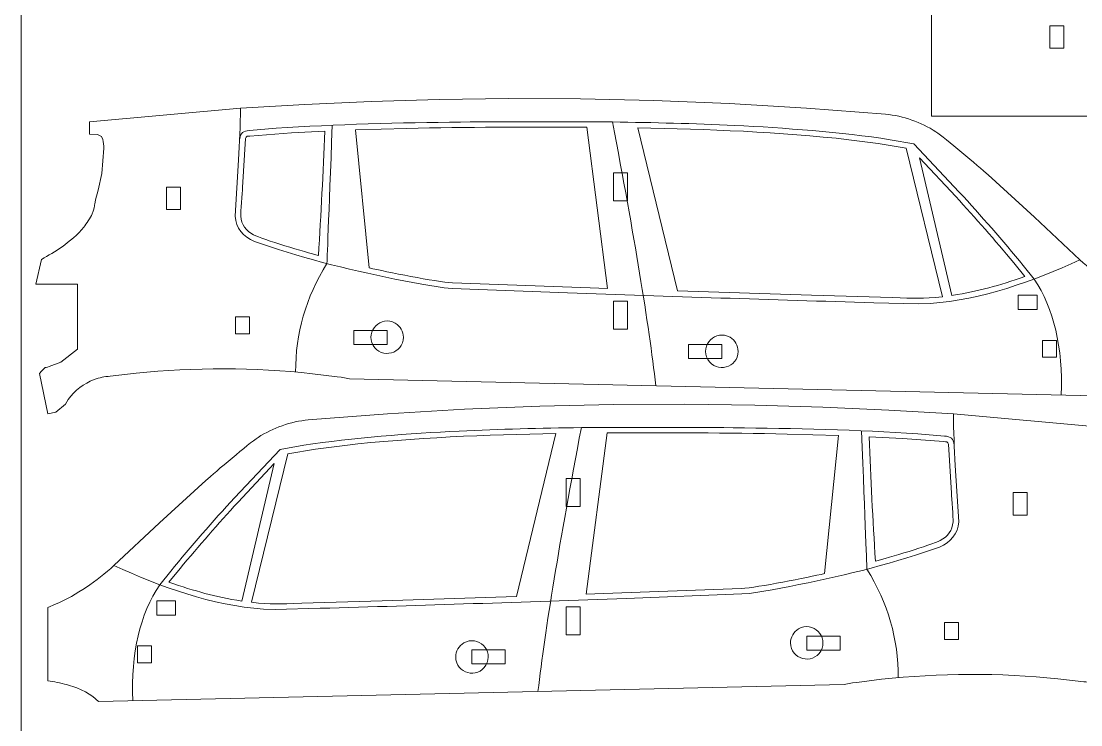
# Model space of a CAD drawing. Header units: centimetres. Extents: x -115 to 36, y 62 to 130.
# Drawn here: x -37.98 to -13.85, y 94.48 to 110.5 of the extents above; entities that cross this region are included whole.
import ezdxf

# ---------------------------------------------------------------- set-up
doc = ezdxf.new("R2010")
doc.units = ezdxf.units.CM
doc.header["$MEASUREMENT"] = 0
doc.layers.add('Camada 1', color=7, linetype='Continuous')

msp = doc.modelspace()

# ---------------------------------------------------------------- linework, layer by layer
at = {"layer": 'Camada 1', "lineweight": 9}
for points, knots in [([(-37.98462, 128.74245), (-37.98462, 129.60011), (-37.42239, 130.30186), (-36.7352, 130.30186), (-36.7352, 130.30186), (-36.7352, 130.30186), (-3.00048, 130.30186), (-3.00048, 130.30186), (-3.00048, 130.30186), (-2.31329, 130.30186), (-1.75102, 129.60011), (-1.75102, 128.74245), (-1.75102, 128.74245), (-1.75102, 128.74245), (-1.75102, 63.24875), (-1.75102, 63.24875), (-1.75102, 63.24875), (-1.75102, 62.39104), (-2.31329, 61.68936), (-3.00048, 61.68936), (-3.00048, 61.68936), (-3.00048, 61.68936), (-36.7352, 61.68936), (-36.7352, 61.68936), (-36.7352, 61.68936), (-37.42239, 61.68936), (-37.98462, 62.39104), (-37.98462, 63.24875), (-37.98462, 63.24875), (-37.98462, 63.24875), (-37.98462, 128.74245), (-37.98462, 128.74245)], [0, 0, 0, 0, 0.11111111, 0.11111111, 0.11111111, 0.11111111, 0.22222222, 0.22222222, 0.22222222, 0.22222222, 0.33333333, 0.33333333, 0.33333333, 0.33333333, 0.44444444, 0.44444444, 0.44444444, 0.44444444, 0.55555556, 0.55555556, 0.55555556, 0.55555556, 0.66666667, 0.66666667, 0.66666667, 0.66666667, 0.77777778, 0.77777778, 0.77777778, 0.77777778, 1, 1, 1, 1]), ([(-5.82989, 115.54616), (-5.82989, 115.54616), (-5.82989, 108.33867), (-5.82989, 108.33867), (-5.82989, 108.33867), (-5.82989, 108.33867), (-17.25076, 108.33867), (-17.25076, 108.33867), (-17.25076, 108.33867), (-17.25076, 108.33867), (-17.25076, 115.54616), (-17.25076, 115.54616), (-17.25076, 115.54616), (-17.25076, 115.54616), (-5.82989, 115.54616), (-5.82989, 115.54616)], [0, 0, 0, 0, 0.2, 0.2, 0.2, 0.2, 0.4, 0.4, 0.4, 0.4, 0.6, 0.6, 0.6, 0.6, 1, 1, 1, 1]), ([(-14.23626, 109.88567), (-14.23626, 109.88567), (-14.23626, 110.39542), (-14.23626, 110.39542), (-14.23626, 110.39542), (-14.23626, 110.39542), (-14.55486, 110.39542), (-14.55486, 110.39542), (-14.55486, 110.39542), (-14.55486, 110.39542), (-14.55486, 109.88567), (-14.55486, 109.88567), (-14.55486, 109.88567), (-14.55486, 109.88567), (-14.23626, 109.88567), (-14.23626, 109.88567)], [0, 0, 0, 0, 0.2, 0.2, 0.2, 0.2, 0.4, 0.4, 0.4, 0.4, 0.6, 0.6, 0.6, 0.6, 1, 1, 1, 1]), ([(-31.52274, 108.60974), (-31.52274, 108.60974), (-30.01406, 108.67757), (-30.01406, 108.67757), (-30.01406, 108.67757), (-30.01406, 108.67757), (-28.46536, 108.72227), (-28.46536, 108.72227), (-28.46536, 108.72227), (-28.46536, 108.72227), (-26.87603, 108.74172), (-26.87603, 108.74172), (-26.87603, 108.74172), (-26.87603, 108.74172), (-25.24539, 108.73377), (-25.24539, 108.73377), (-25.24539, 108.73377), (-25.24539, 108.73377), (-23.57283, 108.69647), (-23.57283, 108.69647), (-23.57283, 108.69647), (-23.57283, 108.69647), (-21.85778, 108.62759), (-21.85778, 108.62759), (-21.85778, 108.62759), (-21.85778, 108.62759), (-20.0995, 108.52508), (-20.0995, 108.52508), (-20.0995, 108.52508), (-20.0995, 108.52508), (-18.29746, 108.38688), (-18.29746, 108.38688), (-18.29746, 108.38688), (-17.89668, 108.34509), (-17.49063, 108.20545), (-17.15199, 107.98543), (-17.15199, 107.98543), (-16.93873, 107.84687), (-16.18489, 107.2005), (-15.95996, 107.00269), (-15.95996, 107.00269), (-15.95996, 107.00269), (-14.90605, 106.04253), (-14.90605, 106.04253), (-14.90605, 106.04253), (-14.90605, 106.04253), (-13.87108, 105.07023), (-13.87108, 105.07023), (-13.87108, 105.07023), (-13.47442, 104.70845), (-13.03396, 104.40476), (-12.54186, 104.18746), (-12.54186, 104.18746), (-12.54186, 104.18746), (-12.36294, 104.11303), (-12.36294, 104.11303), (-12.36294, 104.11303), (-12.36294, 104.11303), (-12.36294, 102.44631), (-12.36294, 102.44631), (-12.36294, 102.44631), (-12.49818, 102.42437), (-12.66042, 102.39402), (-12.79048, 102.35776), (-12.79048, 102.35776), (-12.79048, 102.35776), (-13.02492, 102.28155), (-13.02492, 102.28155), (-13.02492, 102.28155), (-13.02492, 102.28155), (-13.22503, 102.19182), (-13.22503, 102.19182), (-13.22503, 102.19182), (-13.22503, 102.19182), (-13.39076, 102.08859), (-13.39076, 102.08859), (-13.39076, 102.08859), (-13.39076, 102.08859), (-13.52211, 101.97192), (-13.52211, 101.97192), (-13.52211, 101.97192), (-13.52211, 101.97192), (-30.50443, 102.36199), (-30.50443, 102.36199), (-30.50443, 102.36199), (-30.50443, 102.36199), (-30.69329, 102.39624), (-30.69329, 102.39624), (-30.69329, 102.39624), (-30.69329, 102.39624), (-30.79039, 102.40609), (-30.79039, 102.40609), (-30.79039, 102.40609), (-30.79039, 102.40609), (-31.3502, 102.47786), (-31.3502, 102.47786), (-31.3502, 102.47786), (-32.66557, 102.62553), (-34.05273, 102.62387), (-35.36931, 102.49097), (-35.36931, 102.49097), (-35.36931, 102.49097), (-35.9578, 102.42297), (-35.9578, 102.42297), (-35.9578, 102.42297), (-36.09349, 102.40741), (-36.19273, 102.39367), (-36.32423, 102.34414), (-36.32423, 102.34414), (-36.55495, 102.25725), (-36.76867, 102.09251), (-36.9114, 101.89148), (-36.9114, 101.89148), (-36.9114, 101.89148), (-36.97885, 101.7858), (-36.97885, 101.7858), (-36.97885, 101.7858), (-36.97885, 101.7858), (-37.19444, 101.60396), (-37.19444, 101.60396), (-37.19444, 101.60396), (-37.19444, 101.60396), (-37.37548, 101.56582), (-37.37548, 101.56582), (-37.37548, 101.56582), (-37.37548, 101.56582), (-37.5692, 102.48576), (-37.5692, 102.48576), (-37.5692, 102.48576), (-37.40778, 102.65152), (-37.48477, 102.59613), (-37.34647, 102.64181), (-37.34647, 102.64181), (-37.34647, 102.64181), (-37.07925, 102.74216), (-37.07925, 102.74216), (-37.07925, 102.74216), (-37.07925, 102.74216), (-36.6995, 103.03945), (-36.6995, 103.03945), (-36.6995, 103.03945), (-36.6995, 103.03945), (-36.6995, 104.51299), (-36.6995, 104.51299), (-36.6995, 104.51299), (-36.6995, 104.51299), (-37.65213, 104.51299), (-37.65213, 104.51299), (-37.65213, 104.51299), (-37.65213, 104.51299), (-37.52315, 105.08055), (-37.52315, 105.08055), (-37.52315, 105.08055), (-37.36587, 105.17037), (-37.20292, 105.26167), (-37.05417, 105.3665), (-37.05417, 105.3665), (-36.89274, 105.48027), (-36.68381, 105.65794), (-36.55973, 105.81163), (-36.55973, 105.81163), (-36.49705, 105.88926), (-36.40874, 106.02756), (-36.36943, 106.1192), (-36.36943, 106.1192), (-36.29832, 106.30457), (-36.32332, 106.2809), (-36.29065, 106.43539), (-36.29065, 106.43539), (-36.29065, 106.43539), (-36.23149, 106.65943), (-36.23149, 106.65943), (-36.23149, 106.65943), (-36.23149, 106.65943), (-36.15114, 107.03923), (-36.15114, 107.03923), (-36.15114, 107.03923), (-36.15114, 107.03923), (-36.10454, 107.61393), (-36.10454, 107.61393), (-36.10454, 107.61393), (-36.10394, 107.66338), (-36.1107, 107.76477), (-36.12572, 107.81163), (-36.12572, 107.81163), (-36.12572, 107.81163), (-36.15537, 107.87637), (-36.15537, 107.87637), (-36.15537, 107.87637), (-36.15537, 107.87637), (-36.24333, 107.92073), (-36.24333, 107.92073), (-36.24333, 107.92073), (-36.24333, 107.92073), (-36.42568, 107.93033), (-36.42568, 107.93033), (-36.42568, 107.93033), (-36.42568, 107.93033), (-36.42568, 108.21231), (-36.42568, 108.21231), (-36.42568, 108.21231), (-36.42568, 108.21231), (-32.99202, 108.52085), (-32.99202, 108.52085), (-32.99202, 108.52085), (-32.99202, 108.52085), (-31.52274, 108.60974), (-31.52274, 108.60974)], [0, 0, 0, 0, 0.01886792, 0.01886792, 0.01886792, 0.01886792, 0.03773585, 0.03773585, 0.03773585, 0.03773585, 0.05660377, 0.05660377, 0.05660377, 0.05660377, 0.0754717, 0.0754717, 0.0754717, 0.0754717, 0.09433962, 0.09433962, 0.09433962, 0.09433962, 0.11320755, 0.11320755, 0.11320755, 0.11320755, 0.13207547, 0.13207547, 0.13207547, 0.13207547, 0.1509434, 0.1509434, 0.1509434, 0.1509434, 0.16981132, 0.16981132, 0.16981132, 0.16981132, 0.18867925, 0.18867925, 0.18867925, 0.18867925, 0.20754717, 0.20754717, 0.20754717, 0.20754717, 0.22641509, 0.22641509, 0.22641509, 0.22641509, 0.24528302, 0.24528302, 0.24528302, 0.24528302, 0.26415094, 0.26415094, 0.26415094, 0.26415094, 0.28301887, 0.28301887, 0.28301887, 0.28301887, 0.30188679, 0.30188679, 0.30188679, 0.30188679, 0.32075472, 0.32075472, 0.32075472, 0.32075472, 0.33962264, 0.33962264, 0.33962264, 0.33962264, 0.35849057, 0.35849057, 0.35849057, 0.35849057, 0.37735849, 0.37735849, 0.37735849, 0.37735849, 0.39622642, 0.39622642, 0.39622642, 0.39622642, 0.41509434, 0.41509434, 0.41509434, 0.41509434, 0.43396226, 0.43396226, 0.43396226, 0.43396226, 0.45283019, 0.45283019, 0.45283019, 0.45283019, 0.47169811, 0.47169811, 0.47169811, 0.47169811, 0.49056604, 0.49056604, 0.49056604, 0.49056604, 0.50943396, 0.50943396, 0.50943396, 0.50943396, 0.52830189, 0.52830189, 0.52830189, 0.52830189, 0.54716981, 0.54716981, 0.54716981, 0.54716981, 0.56603774, 0.56603774, 0.56603774, 0.56603774, 0.58490566, 0.58490566, 0.58490566, 0.58490566, 0.60377358, 0.60377358, 0.60377358, 0.60377358, 0.62264151, 0.62264151, 0.62264151, 0.62264151, 0.64150943, 0.64150943, 0.64150943, 0.64150943, 0.66037736, 0.66037736, 0.66037736, 0.66037736, 0.67924528, 0.67924528, 0.67924528, 0.67924528, 0.69811321, 0.69811321, 0.69811321, 0.69811321, 0.71698113, 0.71698113, 0.71698113, 0.71698113, 0.73584906, 0.73584906, 0.73584906, 0.73584906, 0.75471698, 0.75471698, 0.75471698, 0.75471698, 0.77358491, 0.77358491, 0.77358491, 0.77358491, 0.79245283, 0.79245283, 0.79245283, 0.79245283, 0.81132075, 0.81132075, 0.81132075, 0.81132075, 0.83018868, 0.83018868, 0.83018868, 0.83018868, 0.8490566, 0.8490566, 0.8490566, 0.8490566, 0.86792453, 0.86792453, 0.86792453, 0.86792453, 0.88679245, 0.88679245, 0.88679245, 0.88679245, 0.90566038, 0.90566038, 0.90566038, 0.90566038, 0.9245283, 0.9245283, 0.9245283, 0.9245283, 0.94339623, 0.94339623, 0.94339623, 0.94339623, 0.96226415, 0.96226415, 0.96226415, 0.96226415, 1, 1, 1, 1]), ([(-32.94351, 106.71686), (-32.94351, 106.71686), (-32.87843, 107.83214), (-32.87843, 107.83214), (-32.87843, 107.83214), (-32.86516, 107.89285), (-32.82325, 107.88548), (-32.77364, 107.88927), (-32.77364, 107.88927), (-32.77364, 107.88927), (-31.82768, 107.96082), (-31.82768, 107.96082), (-31.82768, 107.96082), (-31.82768, 107.96082), (-31.06979, 108.00129), (-31.06979, 108.00129), (-31.06979, 108.00129), (-31.10562, 107.04989), (-31.1565, 106.11807), (-31.21408, 105.16787), (-31.21408, 105.16787), (-31.4974, 105.2458), (-32.47866, 105.52601), (-32.69211, 105.64096), (-32.69211, 105.64096), (-32.86244, 105.73269), (-32.969, 105.86699), (-32.98271, 106.06435), (-32.98271, 106.06435), (-32.98814, 106.1426), (-32.95121, 106.60392), (-32.94351, 106.71686)], [0, 0, 0, 0, 0.11111111, 0.11111111, 0.11111111, 0.11111111, 0.22222222, 0.22222222, 0.22222222, 0.22222222, 0.33333333, 0.33333333, 0.33333333, 0.33333333, 0.44444444, 0.44444444, 0.44444444, 0.44444444, 0.55555556, 0.55555556, 0.55555556, 0.55555556, 0.66666667, 0.66666667, 0.66666667, 0.66666667, 0.77777778, 0.77777778, 0.77777778, 0.77777778, 1, 1, 1, 1]), ([(-29.20381, 108.0635), (-27.81749, 108.0906), (-26.48653, 108.09496), (-25.10076, 108.08735), (-25.10076, 108.08735), (-25.10076, 108.08735), (-24.62945, 104.41636), (-24.62945, 104.41636), (-24.62945, 104.41636), (-24.62945, 104.41636), (-25.02219, 104.43045), (-25.02219, 104.43045), (-25.02219, 104.43045), (-25.02219, 104.43045), (-28.1638, 104.54805), (-28.1638, 104.54805), (-28.1638, 104.54805), (-28.53306, 104.5652), (-29.67823, 104.80253), (-30.05554, 104.88408), (-30.05554, 104.88408), (-30.05554, 104.88408), (-30.37237, 108.02979), (-30.37237, 108.02979), (-30.37237, 108.02979), (-30.37237, 108.02979), (-29.20381, 108.0635), (-29.20381, 108.0635)], [0, 0, 0, 0, 0.125, 0.125, 0.125, 0.125, 0.25, 0.25, 0.25, 0.25, 0.375, 0.375, 0.375, 0.375, 0.5, 0.5, 0.5, 0.5, 0.625, 0.625, 0.625, 0.625, 0.75, 0.75, 0.75, 0.75, 1, 1, 1, 1]), ([(-19.98228, 104.26294), (-19.98228, 104.26294), (-23.0367, 104.36084), (-23.0367, 104.36084), (-23.0367, 104.36084), (-23.0367, 104.36084), (-23.93804, 108.07542), (-23.93804, 108.07542), (-23.93804, 108.07542), (-22.36235, 108.04438), (-20.69351, 107.98554), (-19.12995, 107.80372), (-19.12995, 107.80372), (-19.12995, 107.80372), (-18.46243, 107.71758), (-18.46243, 107.71758), (-18.46243, 107.71758), (-18.46243, 107.71758), (-17.82983, 107.6157), (-17.82983, 107.6157), (-17.82983, 107.6157), (-17.82983, 107.6157), (-17.00022, 104.23101), (-17.00022, 104.23101), (-17.00022, 104.23101), (-17.47686, 104.17884), (-17.61073, 104.19561), (-18.14954, 104.2105), (-18.14954, 104.2105), (-18.14954, 104.2105), (-19.98228, 104.26294), (-19.98228, 104.26294)], [0, 0, 0, 0, 0.11111111, 0.11111111, 0.11111111, 0.11111111, 0.22222222, 0.22222222, 0.22222222, 0.22222222, 0.33333333, 0.33333333, 0.33333333, 0.33333333, 0.44444444, 0.44444444, 0.44444444, 0.44444444, 0.55555556, 0.55555556, 0.55555556, 0.55555556, 0.66666667, 0.66666667, 0.66666667, 0.66666667, 0.77777778, 0.77777778, 0.77777778, 0.77777778, 1, 1, 1, 1]), ([(-16.69743, 106.51312), (-16.24099, 106.01133), (-15.809, 105.52527), (-15.37646, 105.00164), (-15.37646, 105.00164), (-15.37646, 105.00164), (-15.12332, 104.69124), (-15.12332, 104.69124), (-15.12332, 104.69124), (-15.72944, 104.48066), (-16.14891, 104.36295), (-16.78476, 104.25943), (-16.78476, 104.25943), (-16.78476, 104.25943), (-17.521, 107.39069), (-17.521, 107.39069), (-17.521, 107.39069), (-17.521, 107.39069), (-16.69743, 106.51312), (-16.69743, 106.51312)], [0, 0, 0, 0, 0.16666667, 0.16666667, 0.16666667, 0.16666667, 0.33333333, 0.33333333, 0.33333333, 0.33333333, 0.5, 0.5, 0.5, 0.5, 0.66666667, 0.66666667, 0.66666667, 0.66666667, 1, 1, 1, 1]), ([(-24.49223, 107.05284), (-24.49223, 107.05284), (-24.17363, 107.05284), (-24.17363, 107.05284), (-24.17363, 107.05284), (-24.17363, 107.05284), (-24.17363, 106.41564), (-24.17363, 106.41564), (-24.17363, 106.41564), (-24.17363, 106.41564), (-24.49223, 106.41564), (-24.49223, 106.41564), (-24.49223, 106.41564), (-24.49223, 106.41564), (-24.49223, 107.05284), (-24.49223, 107.05284)], [0, 0, 0, 0, 0.2, 0.2, 0.2, 0.2, 0.4, 0.4, 0.4, 0.4, 0.6, 0.6, 0.6, 0.6, 1, 1, 1, 1]), ([(-34.67311, 106.72798), (-34.67311, 106.72798), (-34.35451, 106.72798), (-34.35451, 106.72798), (-34.35451, 106.72798), (-34.35451, 106.72798), (-34.35451, 106.21824), (-34.35451, 106.21824), (-34.35451, 106.21824), (-34.35451, 106.21824), (-34.67311, 106.21824), (-34.67311, 106.21824), (-34.67311, 106.21824), (-34.67311, 106.21824), (-34.67311, 106.72798), (-34.67311, 106.72798)], [0, 0, 0, 0, 0.2, 0.2, 0.2, 0.2, 0.4, 0.4, 0.4, 0.4, 0.6, 0.6, 0.6, 0.6, 1, 1, 1, 1]), ([(-15.27552, 104.26358), (-15.27552, 104.26358), (-15.27552, 103.94248), (-15.27552, 103.94248), (-15.27552, 103.94248), (-15.27552, 103.94248), (-14.8457, 103.94248), (-14.8457, 103.94248), (-14.8457, 103.94248), (-14.8457, 103.94248), (-14.8457, 104.26358), (-14.8457, 104.26358), (-14.8457, 104.26358), (-14.8457, 104.26358), (-15.27552, 104.26358), (-15.27552, 104.26358)], [0, 0, 0, 0, 0.2, 0.2, 0.2, 0.2, 0.4, 0.4, 0.4, 0.4, 0.6, 0.6, 0.6, 0.6, 1, 1, 1, 1]), ([(-24.17363, 104.12817), (-24.17363, 104.12817), (-24.49223, 104.12817), (-24.49223, 104.12817), (-24.49223, 104.12817), (-24.49223, 104.12817), (-24.49223, 103.49096), (-24.49223, 103.49096), (-24.49223, 103.49096), (-24.49223, 103.49096), (-24.17363, 103.49096), (-24.17363, 103.49096), (-24.17363, 103.49096), (-24.17363, 103.49096), (-24.17363, 104.12817), (-24.17363, 104.12817)], [0, 0, 0, 0, 0.2, 0.2, 0.2, 0.2, 0.4, 0.4, 0.4, 0.4, 0.6, 0.6, 0.6, 0.6, 1, 1, 1, 1]), ([(-33.10526, 103.76952), (-33.10526, 103.76952), (-33.10526, 103.38719), (-33.10526, 103.38719), (-33.10526, 103.38719), (-33.10526, 103.38719), (-32.78666, 103.38719), (-32.78666, 103.38719), (-32.78666, 103.38719), (-32.78666, 103.38719), (-32.78666, 103.76952), (-32.78666, 103.76952), (-32.78666, 103.76952), (-32.78666, 103.76952), (-33.10526, 103.76952), (-33.10526, 103.76952)], [0, 0, 0, 0, 0.2, 0.2, 0.2, 0.2, 0.4, 0.4, 0.4, 0.4, 0.6, 0.6, 0.6, 0.6, 1, 1, 1, 1]), ([(-30.4078, 103.46119), (-30.4078, 103.46119), (-30.4078, 103.14259), (-30.4078, 103.14259), (-30.4078, 103.14259), (-30.4078, 103.14259), (-29.64906, 103.14259), (-29.64906, 103.14259), (-29.64906, 103.14259), (-29.64906, 103.14259), (-29.64906, 103.46119), (-29.64906, 103.46119), (-29.64906, 103.46119), (-29.64906, 103.46119), (-30.4078, 103.46119), (-30.4078, 103.46119)], [0, 0, 0, 0, 0.2, 0.2, 0.2, 0.2, 0.4, 0.4, 0.4, 0.4, 0.6, 0.6, 0.6, 0.6, 1, 1, 1, 1]), ([(-22.78297, 103.14568), (-22.78297, 103.14568), (-22.78297, 102.82703), (-22.78297, 102.82703), (-22.78297, 102.82703), (-22.78297, 102.82703), (-22.02422, 102.82703), (-22.02422, 102.82703), (-22.02422, 102.82703), (-22.02422, 102.82703), (-22.02422, 103.14568), (-22.02422, 103.14568), (-22.02422, 103.14568), (-22.02422, 103.14568), (-22.78297, 103.14568), (-22.78297, 103.14568)], [0, 0, 0, 0, 0.2, 0.2, 0.2, 0.2, 0.4, 0.4, 0.4, 0.4, 0.6, 0.6, 0.6, 0.6, 1, 1, 1, 1]), ([(-14.40476, 103.23698), (-14.40476, 103.23698), (-14.72336, 103.23698), (-14.72336, 103.23698), (-14.72336, 103.23698), (-14.72336, 103.23698), (-14.72336, 102.85465), (-14.72336, 102.85465), (-14.72336, 102.85465), (-14.72336, 102.85465), (-14.40476, 102.85465), (-14.40476, 102.85465), (-14.40476, 102.85465), (-14.40476, 102.85465), (-14.40476, 103.23698), (-14.40476, 103.23698)], [0, 0, 0, 0, 0.2, 0.2, 0.2, 0.2, 0.4, 0.4, 0.4, 0.4, 0.6, 0.6, 0.6, 0.6, 1, 1, 1, 1]), ([(-18.2194, 101.65075), (-18.2194, 101.65075), (-19.72808, 101.71858), (-19.72808, 101.71858), (-19.72808, 101.71858), (-19.72808, 101.71858), (-21.27678, 101.76328), (-21.27678, 101.76328), (-21.27678, 101.76328), (-21.27678, 101.76328), (-22.86611, 101.78273), (-22.86611, 101.78273), (-22.86611, 101.78273), (-22.86611, 101.78273), (-24.49675, 101.77478), (-24.49675, 101.77478), (-24.49675, 101.77478), (-24.49675, 101.77478), (-26.16931, 101.73748), (-26.16931, 101.73748), (-26.16931, 101.73748), (-26.16931, 101.73748), (-27.88436, 101.6686), (-27.88436, 101.6686), (-27.88436, 101.6686), (-27.88436, 101.6686), (-29.64264, 101.56609), (-29.64264, 101.56609), (-29.64264, 101.56609), (-29.64264, 101.56609), (-31.44468, 101.42789), (-31.44468, 101.42789), (-31.44468, 101.42789), (-31.84546, 101.3861), (-32.25151, 101.24646), (-32.59015, 101.02644), (-32.59015, 101.02644), (-32.80341, 100.88788), (-33.55725, 100.24151), (-33.78218, 100.0437), (-33.78218, 100.0437), (-33.78218, 100.0437), (-34.83609, 99.08354), (-34.83609, 99.08354), (-34.83609, 99.08354), (-34.83609, 99.08354), (-35.87106, 98.11124), (-35.87106, 98.11124), (-35.87106, 98.11124), (-36.26772, 97.74946), (-36.70818, 97.44577), (-37.20028, 97.22847), (-37.20028, 97.22847), (-37.20028, 97.22847), (-37.3792, 97.15404), (-37.3792, 97.15404), (-37.3792, 97.15404), (-37.3792, 97.15404), (-37.3792, 95.48732), (-37.3792, 95.48732), (-37.3792, 95.48732), (-37.24396, 95.46538), (-37.08172, 95.43503), (-36.95166, 95.39877), (-36.95166, 95.39877), (-36.95166, 95.39877), (-36.71722, 95.32256), (-36.71722, 95.32256), (-36.71722, 95.32256), (-36.71722, 95.32256), (-36.51711, 95.23283), (-36.51711, 95.23283), (-36.51711, 95.23283), (-36.51711, 95.23283), (-36.35138, 95.1296), (-36.35138, 95.1296), (-36.35138, 95.1296), (-36.35138, 95.1296), (-36.22003, 95.01293), (-36.22003, 95.01293), (-36.22003, 95.01293), (-36.22003, 95.01293), (-19.23771, 95.403), (-19.23771, 95.403), (-19.23771, 95.403), (-19.23771, 95.403), (-19.04885, 95.43725), (-19.04885, 95.43725), (-19.04885, 95.43725), (-19.04885, 95.43725), (-18.95175, 95.4471), (-18.95175, 95.4471), (-18.95175, 95.4471), (-18.95175, 95.4471), (-18.39194, 95.51887), (-18.39194, 95.51887), (-18.39194, 95.51887), (-17.07657, 95.66654), (-15.68941, 95.66488), (-14.37283, 95.53198), (-14.37283, 95.53198), (-14.37283, 95.53198), (-13.78434, 95.46398), (-13.78434, 95.46398), (-13.78434, 95.46398), (-13.64865, 95.44842), (-13.54941, 95.43468), (-13.41791, 95.38515), (-13.41791, 95.38515), (-13.18719, 95.29826), (-12.97347, 95.13352), (-12.83074, 94.93249), (-12.83074, 94.93249), (-12.83074, 94.93249), (-12.76329, 94.82681), (-12.76329, 94.82681), (-12.76329, 94.82681), (-12.76329, 94.82681), (-12.5477, 94.64497), (-12.5477, 94.64497), (-12.5477, 94.64497), (-12.5477, 94.64497), (-12.36666, 94.60683), (-12.36666, 94.60683), (-12.36666, 94.60683), (-12.36666, 94.60683), (-12.17294, 95.52677), (-12.17294, 95.52677), (-12.17294, 95.52677), (-12.33436, 95.69253), (-12.25737, 95.63714), (-12.39567, 95.68282), (-12.39567, 95.68282), (-12.39567, 95.68282), (-12.66289, 95.78317), (-12.66289, 95.78317), (-12.66289, 95.78317), (-12.66289, 95.78317), (-13.04264, 96.08046), (-13.04264, 96.08046), (-13.04264, 96.08046), (-13.04264, 96.08046), (-13.04264, 97.554), (-13.04264, 97.554), (-13.04264, 97.554), (-13.04264, 97.554), (-12.09001, 97.554), (-12.09001, 97.554), (-12.09001, 97.554), (-12.09001, 97.554), (-12.21899, 98.12156), (-12.21899, 98.12156), (-12.21899, 98.12156), (-12.37627, 98.21138), (-12.53922, 98.30268), (-12.68797, 98.40751), (-12.68797, 98.40751), (-12.8494, 98.52128), (-13.05833, 98.69895), (-13.18241, 98.85264), (-13.18241, 98.85264), (-13.24509, 98.93027), (-13.3334, 99.06857), (-13.37271, 99.16021), (-13.37271, 99.16021), (-13.44382, 99.34558), (-13.41882, 99.32191), (-13.45149, 99.4764), (-13.45149, 99.4764), (-13.45149, 99.4764), (-13.51065, 99.70044), (-13.51065, 99.70044), (-13.51065, 99.70044), (-13.51065, 99.70044), (-13.591, 100.08024), (-13.591, 100.08024), (-13.591, 100.08024), (-13.591, 100.08024), (-13.6376, 100.65494), (-13.6376, 100.65494), (-13.6376, 100.65494), (-13.6382, 100.70439), (-13.63144, 100.80578), (-13.61642, 100.85264), (-13.61642, 100.85264), (-13.61642, 100.85264), (-13.58677, 100.91738), (-13.58677, 100.91738), (-13.58677, 100.91738), (-13.58677, 100.91738), (-13.49881, 100.96174), (-13.49881, 100.96174), (-13.49881, 100.96174), (-13.49881, 100.96174), (-13.31646, 100.97134), (-13.31646, 100.97134), (-13.31646, 100.97134), (-13.31646, 100.97134), (-13.31646, 101.25332), (-13.31646, 101.25332), (-13.31646, 101.25332), (-13.31646, 101.25332), (-16.75012, 101.56186), (-16.75012, 101.56186), (-16.75012, 101.56186), (-16.75012, 101.56186), (-18.2194, 101.65075), (-18.2194, 101.65075)], [0, 0, 0, 0, 0.01886792, 0.01886792, 0.01886792, 0.01886792, 0.03773585, 0.03773585, 0.03773585, 0.03773585, 0.05660377, 0.05660377, 0.05660377, 0.05660377, 0.0754717, 0.0754717, 0.0754717, 0.0754717, 0.09433962, 0.09433962, 0.09433962, 0.09433962, 0.11320755, 0.11320755, 0.11320755, 0.11320755, 0.13207547, 0.13207547, 0.13207547, 0.13207547, 0.1509434, 0.1509434, 0.1509434, 0.1509434, 0.16981132, 0.16981132, 0.16981132, 0.16981132, 0.18867925, 0.18867925, 0.18867925, 0.18867925, 0.20754717, 0.20754717, 0.20754717, 0.20754717, 0.22641509, 0.22641509, 0.22641509, 0.22641509, 0.24528302, 0.24528302, 0.24528302, 0.24528302, 0.26415094, 0.26415094, 0.26415094, 0.26415094, 0.28301887, 0.28301887, 0.28301887, 0.28301887, 0.30188679, 0.30188679, 0.30188679, 0.30188679, 0.32075472, 0.32075472, 0.32075472, 0.32075472, 0.33962264, 0.33962264, 0.33962264, 0.33962264, 0.35849057, 0.35849057, 0.35849057, 0.35849057, 0.37735849, 0.37735849, 0.37735849, 0.37735849, 0.39622642, 0.39622642, 0.39622642, 0.39622642, 0.41509434, 0.41509434, 0.41509434, 0.41509434, 0.43396226, 0.43396226, 0.43396226, 0.43396226, 0.45283019, 0.45283019, 0.45283019, 0.45283019, 0.47169811, 0.47169811, 0.47169811, 0.47169811, 0.49056604, 0.49056604, 0.49056604, 0.49056604, 0.50943396, 0.50943396, 0.50943396, 0.50943396, 0.52830189, 0.52830189, 0.52830189, 0.52830189, 0.54716981, 0.54716981, 0.54716981, 0.54716981, 0.56603774, 0.56603774, 0.56603774, 0.56603774, 0.58490566, 0.58490566, 0.58490566, 0.58490566, 0.60377358, 0.60377358, 0.60377358, 0.60377358, 0.62264151, 0.62264151, 0.62264151, 0.62264151, 0.64150943, 0.64150943, 0.64150943, 0.64150943, 0.66037736, 0.66037736, 0.66037736, 0.66037736, 0.67924528, 0.67924528, 0.67924528, 0.67924528, 0.69811321, 0.69811321, 0.69811321, 0.69811321, 0.71698113, 0.71698113, 0.71698113, 0.71698113, 0.73584906, 0.73584906, 0.73584906, 0.73584906, 0.75471698, 0.75471698, 0.75471698, 0.75471698, 0.77358491, 0.77358491, 0.77358491, 0.77358491, 0.79245283, 0.79245283, 0.79245283, 0.79245283, 0.81132075, 0.81132075, 0.81132075, 0.81132075, 0.83018868, 0.83018868, 0.83018868, 0.83018868, 0.8490566, 0.8490566, 0.8490566, 0.8490566, 0.86792453, 0.86792453, 0.86792453, 0.86792453, 0.88679245, 0.88679245, 0.88679245, 0.88679245, 0.90566038, 0.90566038, 0.90566038, 0.90566038, 0.9245283, 0.9245283, 0.9245283, 0.9245283, 0.94339623, 0.94339623, 0.94339623, 0.94339623, 0.96226415, 0.96226415, 0.96226415, 0.96226415, 1, 1, 1, 1]), ([(-20.53833, 101.10451), (-21.92465, 101.13161), (-23.25561, 101.13597), (-24.64138, 101.12836), (-24.64138, 101.12836), (-24.64138, 101.12836), (-25.11269, 97.45737), (-25.11269, 97.45737), (-25.11269, 97.45737), (-25.11269, 97.45737), (-24.71995, 97.47146), (-24.71995, 97.47146), (-24.71995, 97.47146), (-24.71995, 97.47146), (-21.57834, 97.58906), (-21.57834, 97.58906), (-21.57834, 97.58906), (-21.20908, 97.60621), (-20.06391, 97.84354), (-19.6866, 97.92509), (-19.6866, 97.92509), (-19.6866, 97.92509), (-19.36977, 101.0708), (-19.36977, 101.0708), (-19.36977, 101.0708), (-19.36977, 101.0708), (-20.53833, 101.10451), (-20.53833, 101.10451)], [0, 0, 0, 0, 0.125, 0.125, 0.125, 0.125, 0.25, 0.25, 0.25, 0.25, 0.375, 0.375, 0.375, 0.375, 0.5, 0.5, 0.5, 0.5, 0.625, 0.625, 0.625, 0.625, 0.75, 0.75, 0.75, 0.75, 1, 1, 1, 1]), ([(-29.75986, 97.30395), (-29.75986, 97.30395), (-26.70544, 97.40185), (-26.70544, 97.40185), (-26.70544, 97.40185), (-26.70544, 97.40185), (-25.8041, 101.11643), (-25.8041, 101.11643), (-25.8041, 101.11643), (-27.37979, 101.08539), (-29.04863, 101.02655), (-30.61219, 100.84473), (-30.61219, 100.84473), (-30.61219, 100.84473), (-31.27971, 100.75859), (-31.27971, 100.75859), (-31.27971, 100.75859), (-31.27971, 100.75859), (-31.91231, 100.65671), (-31.91231, 100.65671), (-31.91231, 100.65671), (-31.91231, 100.65671), (-32.74192, 97.27202), (-32.74192, 97.27202), (-32.74192, 97.27202), (-32.26528, 97.21985), (-32.13141, 97.23662), (-31.5926, 97.25151), (-31.5926, 97.25151), (-31.5926, 97.25151), (-29.75986, 97.30395), (-29.75986, 97.30395)], [0, 0, 0, 0, 0.11111111, 0.11111111, 0.11111111, 0.11111111, 0.22222222, 0.22222222, 0.22222222, 0.22222222, 0.33333333, 0.33333333, 0.33333333, 0.33333333, 0.44444444, 0.44444444, 0.44444444, 0.44444444, 0.55555556, 0.55555556, 0.55555556, 0.55555556, 0.66666667, 0.66666667, 0.66666667, 0.66666667, 0.77777778, 0.77777778, 0.77777778, 0.77777778, 1, 1, 1, 1]), ([(-16.79863, 99.75787), (-16.79863, 99.75787), (-16.86371, 100.87315), (-16.86371, 100.87315), (-16.86371, 100.87315), (-16.87698, 100.93386), (-16.91889, 100.92649), (-16.9685, 100.93028), (-16.9685, 100.93028), (-16.9685, 100.93028), (-17.91446, 101.00183), (-17.91446, 101.00183), (-17.91446, 101.00183), (-17.91446, 101.00183), (-18.67235, 101.0423), (-18.67235, 101.0423), (-18.67235, 101.0423), (-18.63652, 100.0909), (-18.58564, 99.15908), (-18.52806, 98.20888), (-18.52806, 98.20888), (-18.24474, 98.28681), (-17.26348, 98.56702), (-17.05003, 98.68197), (-17.05003, 98.68197), (-16.8797, 98.7737), (-16.77314, 98.908), (-16.75943, 99.10536), (-16.75943, 99.10536), (-16.754, 99.18361), (-16.79093, 99.64493), (-16.79863, 99.75787)], [0, 0, 0, 0, 0.11111111, 0.11111111, 0.11111111, 0.11111111, 0.22222222, 0.22222222, 0.22222222, 0.22222222, 0.33333333, 0.33333333, 0.33333333, 0.33333333, 0.44444444, 0.44444444, 0.44444444, 0.44444444, 0.55555556, 0.55555556, 0.55555556, 0.55555556, 0.66666667, 0.66666667, 0.66666667, 0.66666667, 0.77777778, 0.77777778, 0.77777778, 0.77777778, 1, 1, 1, 1]), ([(-33.04471, 99.55413), (-33.50115, 99.05234), (-33.93314, 98.56628), (-34.36568, 98.04265), (-34.36568, 98.04265), (-34.36568, 98.04265), (-34.61882, 97.73225), (-34.61882, 97.73225), (-34.61882, 97.73225), (-34.0127, 97.52167), (-33.59323, 97.40396), (-32.95738, 97.30044), (-32.95738, 97.30044), (-32.95738, 97.30044), (-32.22114, 100.4317), (-32.22114, 100.4317), (-32.22114, 100.4317), (-32.22114, 100.4317), (-33.04471, 99.55413), (-33.04471, 99.55413)], [0, 0, 0, 0, 0.16666667, 0.16666667, 0.16666667, 0.16666667, 0.33333333, 0.33333333, 0.33333333, 0.33333333, 0.5, 0.5, 0.5, 0.5, 0.66666667, 0.66666667, 0.66666667, 0.66666667, 1, 1, 1, 1]), ([(-25.24991, 100.09385), (-25.24991, 100.09385), (-25.56851, 100.09385), (-25.56851, 100.09385), (-25.56851, 100.09385), (-25.56851, 100.09385), (-25.56851, 99.45665), (-25.56851, 99.45665), (-25.56851, 99.45665), (-25.56851, 99.45665), (-25.24991, 99.45665), (-25.24991, 99.45665), (-25.24991, 99.45665), (-25.24991, 99.45665), (-25.24991, 100.09385), (-25.24991, 100.09385)], [0, 0, 0, 0, 0.2, 0.2, 0.2, 0.2, 0.4, 0.4, 0.4, 0.4, 0.6, 0.6, 0.6, 0.6, 1, 1, 1, 1]), ([(-15.06903, 99.76899), (-15.06903, 99.76899), (-15.38763, 99.76899), (-15.38763, 99.76899), (-15.38763, 99.76899), (-15.38763, 99.76899), (-15.38763, 99.25925), (-15.38763, 99.25925), (-15.38763, 99.25925), (-15.38763, 99.25925), (-15.06903, 99.25925), (-15.06903, 99.25925), (-15.06903, 99.25925), (-15.06903, 99.25925), (-15.06903, 99.76899), (-15.06903, 99.76899)], [0, 0, 0, 0, 0.2, 0.2, 0.2, 0.2, 0.4, 0.4, 0.4, 0.4, 0.6, 0.6, 0.6, 0.6, 1, 1, 1, 1]), ([(-34.46662, 97.30459), (-34.46662, 97.30459), (-34.46662, 96.98349), (-34.46662, 96.98349), (-34.46662, 96.98349), (-34.46662, 96.98349), (-34.89644, 96.98349), (-34.89644, 96.98349), (-34.89644, 96.98349), (-34.89644, 96.98349), (-34.89644, 97.30459), (-34.89644, 97.30459), (-34.89644, 97.30459), (-34.89644, 97.30459), (-34.46662, 97.30459), (-34.46662, 97.30459)], [0, 0, 0, 0, 0.2, 0.2, 0.2, 0.2, 0.4, 0.4, 0.4, 0.4, 0.6, 0.6, 0.6, 0.6, 1, 1, 1, 1]), ([(-25.56851, 97.16918), (-25.56851, 97.16918), (-25.24991, 97.16918), (-25.24991, 97.16918), (-25.24991, 97.16918), (-25.24991, 97.16918), (-25.24991, 96.53197), (-25.24991, 96.53197), (-25.24991, 96.53197), (-25.24991, 96.53197), (-25.56851, 96.53197), (-25.56851, 96.53197), (-25.56851, 96.53197), (-25.56851, 96.53197), (-25.56851, 97.16918), (-25.56851, 97.16918)], [0, 0, 0, 0, 0.2, 0.2, 0.2, 0.2, 0.4, 0.4, 0.4, 0.4, 0.6, 0.6, 0.6, 0.6, 1, 1, 1, 1]), ([(-16.63688, 96.81053), (-16.63688, 96.81053), (-16.63688, 96.4282), (-16.63688, 96.4282), (-16.63688, 96.4282), (-16.63688, 96.4282), (-16.95548, 96.4282), (-16.95548, 96.4282), (-16.95548, 96.4282), (-16.95548, 96.4282), (-16.95548, 96.81053), (-16.95548, 96.81053), (-16.95548, 96.81053), (-16.95548, 96.81053), (-16.63688, 96.81053), (-16.63688, 96.81053)], [0, 0, 0, 0, 0.2, 0.2, 0.2, 0.2, 0.4, 0.4, 0.4, 0.4, 0.6, 0.6, 0.6, 0.6, 1, 1, 1, 1]), ([(-19.33434, 96.5022), (-19.33434, 96.5022), (-19.33434, 96.1836), (-19.33434, 96.1836), (-19.33434, 96.1836), (-19.33434, 96.1836), (-20.09308, 96.1836), (-20.09308, 96.1836), (-20.09308, 96.1836), (-20.09308, 96.1836), (-20.09308, 96.5022), (-20.09308, 96.5022), (-20.09308, 96.5022), (-20.09308, 96.5022), (-19.33434, 96.5022), (-19.33434, 96.5022)], [0, 0, 0, 0, 0.2, 0.2, 0.2, 0.2, 0.4, 0.4, 0.4, 0.4, 0.6, 0.6, 0.6, 0.6, 1, 1, 1, 1]), ([(-35.33738, 96.27799), (-35.33738, 96.27799), (-35.01878, 96.27799), (-35.01878, 96.27799), (-35.01878, 96.27799), (-35.01878, 96.27799), (-35.01878, 95.89566), (-35.01878, 95.89566), (-35.01878, 95.89566), (-35.01878, 95.89566), (-35.33738, 95.89566), (-35.33738, 95.89566), (-35.33738, 95.89566), (-35.33738, 95.89566), (-35.33738, 96.27799), (-35.33738, 96.27799)], [0, 0, 0, 0, 0.2, 0.2, 0.2, 0.2, 0.4, 0.4, 0.4, 0.4, 0.6, 0.6, 0.6, 0.6, 1, 1, 1, 1]), ([(-26.95917, 96.18669), (-26.95917, 96.18669), (-26.95917, 95.86804), (-26.95917, 95.86804), (-26.95917, 95.86804), (-26.95917, 95.86804), (-27.71792, 95.86804), (-27.71792, 95.86804), (-27.71792, 95.86804), (-27.71792, 95.86804), (-27.71792, 96.18669), (-27.71792, 96.18669), (-27.71792, 96.18669), (-27.71792, 96.18669), (-26.95917, 96.18669), (-26.95917, 96.18669)], [0, 0, 0, 0, 0.2, 0.2, 0.2, 0.2, 0.4, 0.4, 0.4, 0.4, 0.6, 0.6, 0.6, 0.6, 1, 1, 1, 1])]:
    msp.add_open_spline(points, degree=3, knots=knots, dxfattribs=at)
at = {"layer": 'Camada 1', "color": 140, "lineweight": 9}
for points, knots in [([(-13.87108, 105.07023), (-14.9273, 104.5844), (-16.11416, 104.15535), (-17.27564, 104.07818), (-17.27564, 104.07818), (-17.27564, 104.07818), (-17.53902, 104.06676), (-17.53902, 104.06676), (-17.53902, 104.06676), (-17.53902, 104.06676), (-18.5662, 104.09455), (-18.5662, 104.09455), (-18.5662, 104.09455), (-20.88924, 104.15939), (-23.2164, 104.23739), (-25.53857, 104.32193), (-25.53857, 104.32193), (-25.53857, 104.32193), (-28.17095, 104.4208), (-28.17095, 104.4208), (-28.17095, 104.4208), (-28.17095, 104.4208), (-28.34801, 104.43387), (-28.34801, 104.43387), (-28.34801, 104.43387), (-28.34801, 104.43387), (-28.86, 104.51921), (-28.86, 104.51921), (-28.86, 104.51921), (-29.94038, 104.70851), (-31.07771, 104.97077), (-32.12345, 105.30239), (-32.12345, 105.30239), (-32.12345, 105.30239), (-32.67261, 105.48889), (-32.67261, 105.48889), (-32.67261, 105.48889), (-32.92276, 105.59836), (-33.0985, 105.78304), (-33.1119, 106.06583), (-33.1119, 106.06583), (-33.1119, 106.06583), (-33.03253, 107.34785), (-33.03253, 107.34785), (-33.03253, 107.34785), (-33.01105, 107.73176), (-32.99122, 108.1358), (-32.99202, 108.52085)], [0, 0, 0, 0, 0.07692308, 0.07692308, 0.07692308, 0.07692308, 0.15384615, 0.15384615, 0.15384615, 0.15384615, 0.23076923, 0.23076923, 0.23076923, 0.23076923, 0.30769231, 0.30769231, 0.30769231, 0.30769231, 0.38461538, 0.38461538, 0.38461538, 0.38461538, 0.46153846, 0.46153846, 0.46153846, 0.46153846, 0.53846154, 0.53846154, 0.53846154, 0.53846154, 0.61538462, 0.61538462, 0.61538462, 0.61538462, 0.69230769, 0.69230769, 0.69230769, 0.69230769, 0.76923077, 0.76923077, 0.76923077, 0.76923077, 0.84615385, 0.84615385, 0.84615385, 0.84615385, 1, 1, 1, 1]), ([(-33.00914, 107.81294), (-32.98805, 107.96368), (-32.93074, 108.00657), (-32.78522, 108.01614), (-32.78522, 108.01614), (-32.78522, 108.01614), (-32.17919, 108.06468), (-32.17919, 108.06468), (-32.17919, 108.06468), (-30.8375, 108.15937), (-29.32263, 108.19105), (-27.976, 108.2061), (-27.976, 108.2061), (-26.82116, 108.21901), (-25.67043, 108.21514), (-24.51574, 108.21003), (-24.51574, 108.21003), (-24.02206, 105.6204), (-23.69293, 103.61766), (-23.52843, 102.20175)], [0, 0, 0, 0, 0.16666667, 0.16666667, 0.16666667, 0.16666667, 0.33333333, 0.33333333, 0.33333333, 0.33333333, 0.5, 0.5, 0.5, 0.5, 0.66666667, 0.66666667, 0.66666667, 0.66666667, 1, 1, 1, 1]), ([(-30.89949, 108.13378), (-30.98039, 106.03538), (-31.02082, 104.9862), (-31.02082, 104.9862), (-31.02082, 104.9862), (-31.49944, 104.21427), (-31.73757, 103.39053), (-31.73516, 102.51494)], [0, 0, 0, 0, 0.33333333, 0.33333333, 0.33333333, 0.33333333, 1, 1, 1, 1]), ([(-24.51574, 108.21003), (-23.58276, 108.1937), (-22.66505, 108.17528), (-21.73231, 108.12981), (-21.73231, 108.12981), (-20.62417, 108.07579), (-19.29062, 107.977), (-18.19584, 107.80596), (-18.19584, 107.80596), (-18.19584, 107.80596), (-17.65396, 107.71267), (-17.65396, 107.71267), (-17.65396, 107.71267), (-17.65396, 107.71267), (-16.61751, 106.61309), (-16.61751, 106.61309), (-16.61751, 106.61309), (-16.12575, 106.07678), (-15.62355, 105.50543), (-15.16295, 104.94222), (-15.16295, 104.94222), (-15.16295, 104.94222), (-14.91298, 104.63233), (-14.91298, 104.63233), (-14.91298, 104.63233), (-14.46185, 103.96117), (-14.25658, 103.08026), (-14.29709, 101.98972)], [0, 0, 0, 0, 0.125, 0.125, 0.125, 0.125, 0.25, 0.25, 0.25, 0.25, 0.375, 0.375, 0.375, 0.375, 0.5, 0.5, 0.5, 0.5, 0.625, 0.625, 0.625, 0.625, 0.75, 0.75, 0.75, 0.75, 1, 1, 1, 1]), ([(-29.46447, 103.62717), (-29.78923, 103.81505), (-30.15689, 103.4487), (-29.96872, 103.12288), (-29.96872, 103.12288), (-29.78086, 102.79759), (-29.27993, 102.93178), (-29.27993, 103.30747), (-29.27993, 103.30747), (-29.27993, 103.4392), (-29.35029, 103.56135), (-29.46447, 103.62717)], [0, 0, 0, 0, 0.25, 0.25, 0.25, 0.25, 0.5, 0.5, 0.5, 0.5, 1, 1, 1, 1]), ([(-21.83968, 103.30604), (-22.16405, 103.49387), (-22.53209, 103.12801), (-22.34393, 102.80179), (-22.34393, 102.80179), (-22.15625, 102.47641), (-21.65509, 102.61071), (-21.65509, 102.98638), (-21.65509, 102.98638), (-21.65509, 103.11794), (-21.72555, 103.24038), (-21.83968, 103.30604)], [0, 0, 0, 0, 0.25, 0.25, 0.25, 0.25, 0.5, 0.5, 0.5, 0.5, 1, 1, 1, 1]), ([(-35.87106, 98.11124), (-34.81484, 97.62541), (-33.62798, 97.19636), (-32.4665, 97.11919), (-32.4665, 97.11919), (-32.4665, 97.11919), (-32.20312, 97.10777), (-32.20312, 97.10777), (-32.20312, 97.10777), (-32.20312, 97.10777), (-31.17594, 97.13556), (-31.17594, 97.13556), (-31.17594, 97.13556), (-28.8529, 97.2004), (-26.52574, 97.2784), (-24.20357, 97.36294), (-24.20357, 97.36294), (-24.20357, 97.36294), (-21.57119, 97.46181), (-21.57119, 97.46181), (-21.57119, 97.46181), (-21.57119, 97.46181), (-21.39413, 97.47488), (-21.39413, 97.47488), (-21.39413, 97.47488), (-21.39413, 97.47488), (-20.88214, 97.56022), (-20.88214, 97.56022), (-20.88214, 97.56022), (-19.80176, 97.74952), (-18.66443, 98.01178), (-17.61869, 98.3434), (-17.61869, 98.3434), (-17.61869, 98.3434), (-17.06953, 98.5299), (-17.06953, 98.5299), (-17.06953, 98.5299), (-16.81938, 98.63937), (-16.64364, 98.82405), (-16.63024, 99.10684), (-16.63024, 99.10684), (-16.63024, 99.10684), (-16.70961, 100.38886), (-16.70961, 100.38886), (-16.70961, 100.38886), (-16.73109, 100.77277), (-16.75092, 101.17681), (-16.75012, 101.56186)], [0, 0, 0, 0, 0.07692308, 0.07692308, 0.07692308, 0.07692308, 0.15384615, 0.15384615, 0.15384615, 0.15384615, 0.23076923, 0.23076923, 0.23076923, 0.23076923, 0.30769231, 0.30769231, 0.30769231, 0.30769231, 0.38461538, 0.38461538, 0.38461538, 0.38461538, 0.46153846, 0.46153846, 0.46153846, 0.46153846, 0.53846154, 0.53846154, 0.53846154, 0.53846154, 0.61538462, 0.61538462, 0.61538462, 0.61538462, 0.69230769, 0.69230769, 0.69230769, 0.69230769, 0.76923077, 0.76923077, 0.76923077, 0.76923077, 0.84615385, 0.84615385, 0.84615385, 0.84615385, 1, 1, 1, 1]), ([(-25.2264, 101.25104), (-26.15938, 101.23471), (-27.07709, 101.21629), (-28.00983, 101.17082), (-28.00983, 101.17082), (-29.11797, 101.1168), (-30.45152, 101.01801), (-31.5463, 100.84697), (-31.5463, 100.84697), (-31.5463, 100.84697), (-32.08818, 100.75368), (-32.08818, 100.75368), (-32.08818, 100.75368), (-32.08818, 100.75368), (-33.12463, 99.6541), (-33.12463, 99.6541), (-33.12463, 99.6541), (-33.61639, 99.11779), (-34.11859, 98.54644), (-34.57919, 97.98323), (-34.57919, 97.98323), (-34.57919, 97.98323), (-34.82916, 97.67334), (-34.82916, 97.67334), (-34.82916, 97.67334), (-35.28029, 97.00218), (-35.48556, 96.12127), (-35.44505, 95.03073)], [0, 0, 0, 0, 0.125, 0.125, 0.125, 0.125, 0.25, 0.25, 0.25, 0.25, 0.375, 0.375, 0.375, 0.375, 0.5, 0.5, 0.5, 0.5, 0.625, 0.625, 0.625, 0.625, 0.75, 0.75, 0.75, 0.75, 1, 1, 1, 1]), ([(-16.733, 100.85395), (-16.75409, 101.00469), (-16.8114, 101.04758), (-16.95692, 101.05715), (-16.95692, 101.05715), (-16.95692, 101.05715), (-17.56295, 101.10569), (-17.56295, 101.10569), (-17.56295, 101.10569), (-18.90464, 101.20038), (-20.41951, 101.23206), (-21.76614, 101.24711), (-21.76614, 101.24711), (-22.92098, 101.26002), (-24.07171, 101.25615), (-25.2264, 101.25104), (-25.2264, 101.25104), (-25.72008, 98.66141), (-26.04921, 96.65867), (-26.21371, 95.24276)], [0, 0, 0, 0, 0.16666667, 0.16666667, 0.16666667, 0.16666667, 0.33333333, 0.33333333, 0.33333333, 0.33333333, 0.5, 0.5, 0.5, 0.5, 0.66666667, 0.66666667, 0.66666667, 0.66666667, 1, 1, 1, 1]), ([(-18.84265, 101.17479), (-18.76175, 99.07639), (-18.72132, 98.02721), (-18.72132, 98.02721), (-18.72132, 98.02721), (-18.2427, 97.25528), (-18.00457, 96.43154), (-18.00698, 95.55595)], [0, 0, 0, 0, 0.33333333, 0.33333333, 0.33333333, 0.33333333, 1, 1, 1, 1]), ([(-20.27767, 96.66818), (-19.95291, 96.85606), (-19.58525, 96.48971), (-19.77342, 96.16389), (-19.77342, 96.16389), (-19.96128, 95.8386), (-20.46221, 95.97279), (-20.46221, 96.34848), (-20.46221, 96.34848), (-20.46221, 96.48021), (-20.39185, 96.60236), (-20.27767, 96.66818)], [0, 0, 0, 0, 0.25, 0.25, 0.25, 0.25, 0.5, 0.5, 0.5, 0.5, 1, 1, 1, 1]), ([(-27.90246, 96.34705), (-27.57809, 96.53488), (-27.21005, 96.16902), (-27.39821, 95.8428), (-27.39821, 95.8428), (-27.58589, 95.51742), (-28.08705, 95.65172), (-28.08705, 96.02739), (-28.08705, 96.02739), (-28.08705, 96.15895), (-28.01659, 96.28139), (-27.90246, 96.34705)], [0, 0, 0, 0, 0.25, 0.25, 0.25, 0.25, 0.5, 0.5, 0.5, 0.5, 1, 1, 1, 1])]:
    msp.add_open_spline(points, degree=3, knots=knots, dxfattribs=at)

doc.saveas('drawing.dxf')
